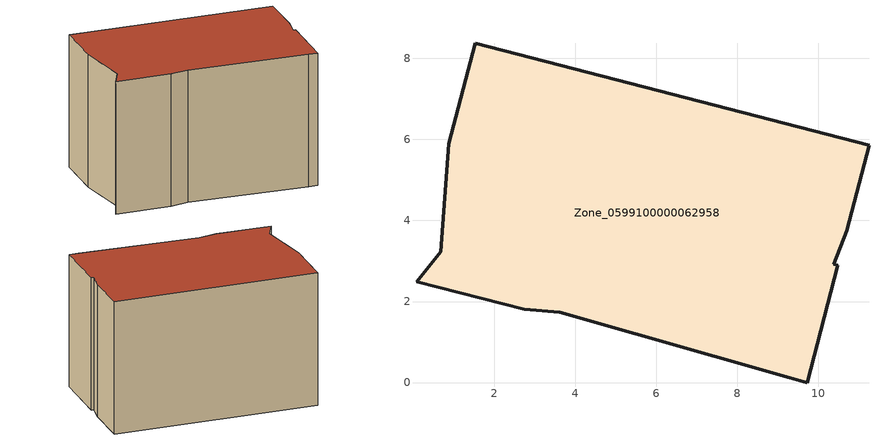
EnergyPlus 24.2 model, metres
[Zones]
Zone_0599100000062958
 floor ground (C_G): 0.69,3.23 0.88,5.89 1.53,8.37 11.25,5.86 10.7,3.75 10.38,2.92 10.48,2.9 9.73,0 9.29,0.12 3.62,1.74 2.74,1.8 0.08,2.49 z0
 wall outside (C_F): 11.25,5.86 1.53,8.37 0.88,5.89 0.69,3.23 0.08,2.49 2.74,1.8 3.62,1.74 9.29,0.12 9.73,0 10.48,2.9 10.38,2.92 10.7,3.75 11.25,5.86 z0:6.63
 roof outside (C_R): 0.88,5.89 0.69,3.23 0.08,2.49 2.74,1.8 3.62,1.74 9.29,0.12 9.73,0 10.48,2.9 10.38,2.92 10.7,3.75 11.25,5.86 1.53,8.37 z6.63
[BUILDING]
Pand.0599100000062958: North Axis=0; Terrain=City; Loads Convergence Tolerance Value=0.04; Temperature Convergence Tolerance Value=0.4; Solar Distribution=FullExterior; Maximum Number of Warmup Days=25; Minimum Number of Warmup Days=1
[Site:Location]
Rotterdam.The.Hague.AP_ZH_NLD Design_Conditions: Latitude=51.96; Longitude=4.45; Time Zone=1; Elevation=-4.5
[SITE:GROUNDTEMPERATURE:BUILDINGSURFACE]
18, 18, 18, 18, 18, 18, 18, 18, 18, 18, 18, 18
[MATERIAL] Thermal Absorptance=0.9; Solar Absorptance=0.7; Visible Absorptance=0.7
Name | Roughness | Thickness | Conductivity | Density | Specific Heat
G.D.1965 | MediumSmooth | 0.15 | 1 | 540 | 1210
F.D.1965 | Rough | 0.3 | 0.857143 | 1920 | 840
R.D.1965 | MediumRough | 0.2 | 0.08 | 1500 | 1000
[CONSTRUCTION]
C_G: G.D.1965
C_F: F.D.1965
C_R: R.D.1965
[ZONE]
Zone_0599100000062958: Type=1; Multiplier=1; Ceiling Height=Autocalculate; Volume=Autocalculate; Floor Area=autocalculate; Part of Total Floor Area=Yes
[ZONEINFILTRATION:DESIGNFLOWRATE]
Infil_Zone_0599100000062958: Zone or ZoneList or Space or SpaceList=Zone_0599100000062958; Schedule=AlwaysOn; Design Flow Rate Calculation Method=Flow/Area; Flow Rate per Floor Area=0.0042; Constant Term Coefficient=1; Temperature Term Coefficient=0; Velocity Term Coefficient=0; Velocity Squared Term Coefficient=0
[HVACTEMPLATE:ZONE:IDEALLOADSAIRSYSTEM]
Zone_0599100000062958: Maximum Heating Supply Air Temperature=50; Minimum Cooling Supply Air Temperature=13; Maximum Heating Supply Air Humidity Ratio=0.0156; Minimum Cooling Supply Air Humidity Ratio=0.0077; Heating Limit=NoLimit; Cooling Limit=NoLimit; Dehumidification Control Type=ConstantSensibleHeatRatio; Cooling Sensible Heat Ratio=0.7; Dehumidification Setpoint=60; Humidification Control Type=None; Humidification Setpoint=30; Outdoor Air Method=None; Outdoor Air Flow Rate per Person=0.00944; Outdoor Air Flow Rate per Zone Floor Area=0; Outdoor Air Flow Rate per Zone=0; Demand Controlled Ventilation Type=None; Outdoor Air Economizer Type=NoEconomizer; Heat Recovery Type=None; Sensible Heat Recovery Effectiveness=0.7; Latent Heat Recovery Effectiveness=0.65
[ZONECONTROL:THERMOSTAT]
ThermostatControl_Zone_0599100000062958: Zone or ZoneList=Zone_0599100000062958; Control Type Schedule=DualSetpointControlType; Control 1=Thermostat_Zone_0599100000062958; Temperature Difference Between Cutout And Setpoint=0
[THERMOSTATSETPOINT:DUALSETPOINT]
Thermostat_Zone_0599100000062958: Heating Setpoint Temperature Schedule=HeatingSetpoint_Zone_0599100000062958; Cooling Setpoint Temperature Schedule=CoolingSetpoint_Zone_0599100000062958
[SCHEDULE:COMPACT]
HeatingSetpoint_Zone_0599100000062958: Through: 12/31, For: AllDays, Until: 24:00, 21
CoolingSetpoint_Zone_0599100000062958: Through: 12/31, For: AllDays, Until: 24:00, 24
DualSetpointControlType: Through: 12/31, For: AllDays, Until: 24:00, 4
AlwaysOn: Through: 12/31, For: AllDays, Until: 24:00, 1
